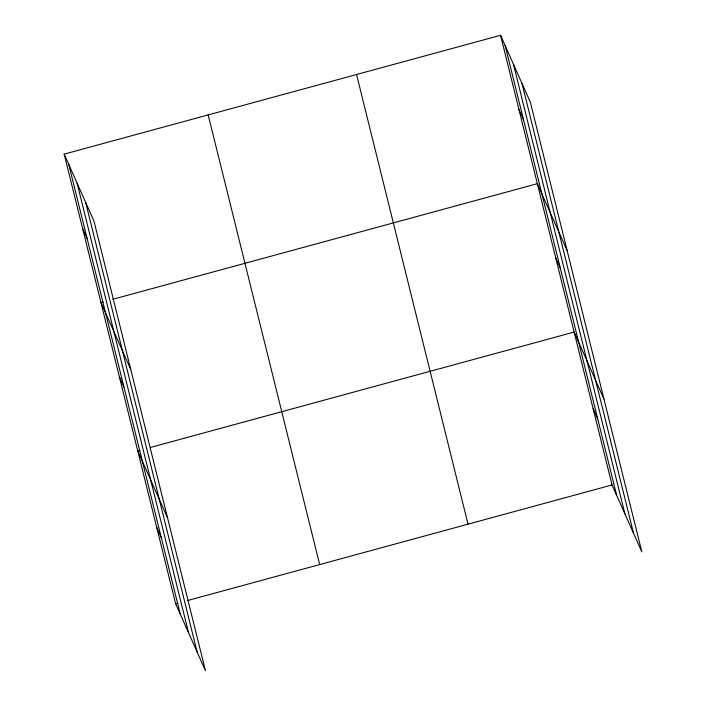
<?xml version="1.0" encoding="UTF-8"?>
<svg xmlns="http://www.w3.org/2000/svg" width="706" height="706" viewBox="0 0 706 706"><rect width="100%" height="100%" fill="white"/><g stroke="black" fill="none" stroke-linecap="round" stroke-linejoin="round"><path stroke-width="1.06" d="M64.167 154.129L93.96 221.04L205.446 670.7L175.653 603.789L64.167 154.129L500.554 35.3L530.347 102.211L641.833 551.871L612.04 484.96L500.554 35.3M103.076 301.939L100.958 302.512L130.751 369.423M112.607 299.344L537.345 183.692L567.139 250.604M139.867 450.322L137.749 450.905L167.543 517.816M150.457 447.445L574.137 332.076L603.93 398.987M175.653 603.789L177.771 603.206M187.302 600.612L612.04 484.96M518.954 109.492L523.552 119.817M555.746 257.884L560.335 268.209M593.093 408.518L597.682 418.843M82.558 228.32L87.156 238.646M119.349 376.704L123.947 387.029M156.697 527.347L161.295 537.672M522.034 83.537L633.52 533.198M513.465 64.299L624.951 513.959M505.152 45.625L616.638 495.285M356.548 74.509L468.034 524.179M208.173 114.91L319.659 564.579M85.647 202.366L197.133 652.026M77.078 183.119L188.564 632.788M68.764 164.445L180.251 614.114"/></g></svg>
